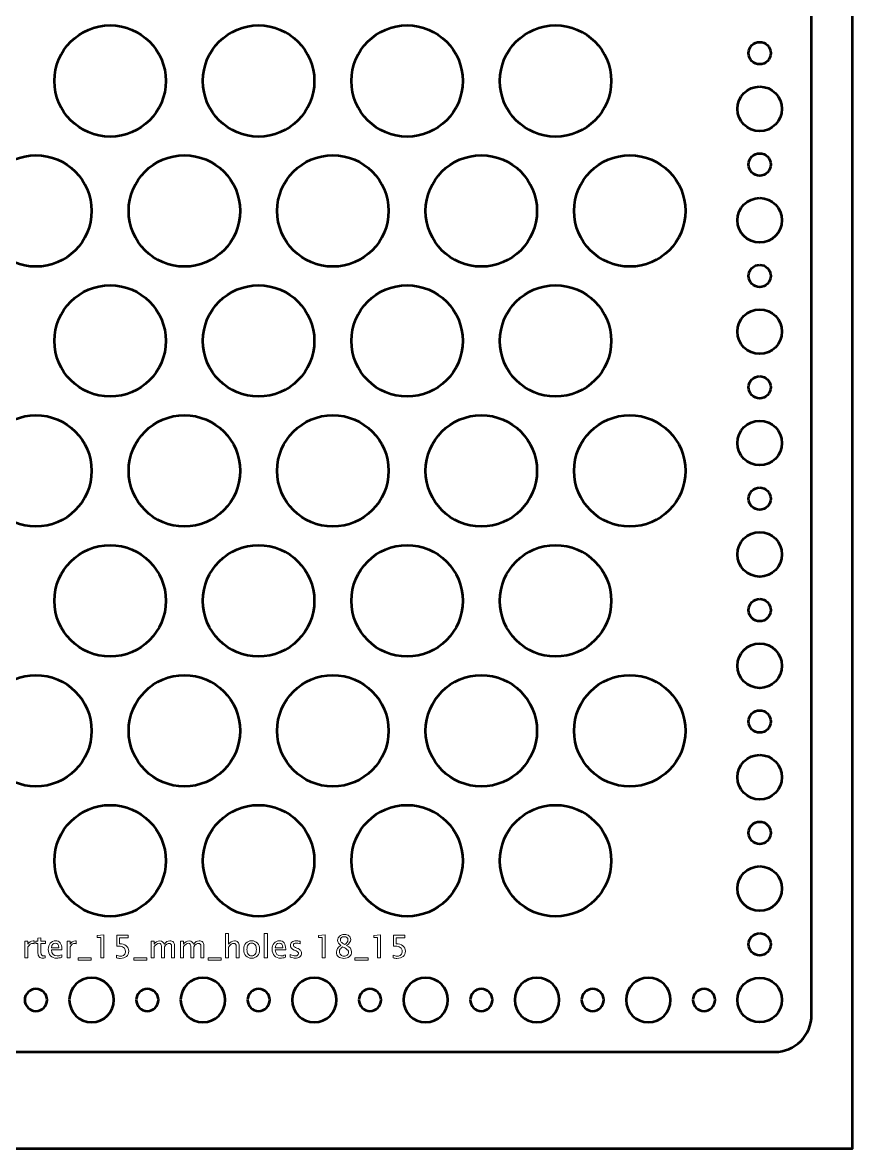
# Model space of a CAD drawing. Header units: centimetres. Extents: x -44 to 44, y -14.8 to 14.1.
# Drawn here: x 2.82 to 14, y -14.75 to 0.41 of the extents above; entities that cross this region are included whole.
import ezdxf

# ---------------------------------------------------------------- set-up
doc = ezdxf.new("R2010")
doc.units = ezdxf.units.CM
doc.header["$MEASUREMENT"] = 0
doc.layers.add('Layer 1', color=7, linetype='Continuous')

msp = doc.modelspace()

# ---------------------------------------------------------------- linework, layer by layer
at = {"layer": 'Layer 1', "color": 4, "lineweight": 53}
msp.add_lwpolyline([(-14, -14.75), (14, -14.75), (14, 8.75), (-14, 8.75), (-14, -14.75)], close=True, dxfattribs=at)
at = {"layer": 'Layer 1', "lineweight": 53}
for centre, major_axis in [((4.00002, -0.37502), (0, 0.75002)), ((6.00002, -0.37502), (0, 0.75002)), ((8.00002, -0.37502), (0, 0.75002)), ((10.00002, -0.37502), (0, 0.75002)), ((12.75, 0), (0, 0.15)), ((12.75001, -0.75001), (0, 0.30001)), ((12.75, -1.5), (0, 0.15)), ((3.00002, -2.12502), (0, 0.75002)), ((5.00002, -2.12502), (0, 0.75002)), ((7.00002, -2.12502), (0, 0.75002)), ((9.00002, -2.12502), (0, 0.75002)), ((11.00002, -2.12502), (0, 0.75002)), ((12.75001, -2.25001), (0, 0.30001)), ((12.75, -3), (0, 0.15)), ((4.00002, -3.87502), (0, 0.75002)), ((6.00002, -3.87502), (0, 0.75002)), ((8.00002, -3.87502), (0, 0.75002)), ((10.00002, -3.87502), (0, 0.75002)), ((12.75001, -3.75001), (0, 0.30001)), ((12.75, -4.5), (0, 0.15)), ((3.00002, -5.62502), (0, 0.75002)), ((5.00002, -5.62502), (0, 0.75002)), ((7.00002, -5.62502), (0, 0.75002)), ((9.00002, -5.62502), (0, 0.75002)), ((11.00002, -5.62502), (0, 0.75002)), ((12.75001, -5.25001), (0, 0.30001)), ((12.75, -6), (0, 0.15)), ((12.75001, -6.75001), (0, 0.30001)), ((4.00002, -7.37502), (0, 0.75002)), ((6.00002, -7.37502), (0, 0.75002)), ((8.00002, -7.37502), (0, 0.75002)), ((10.00002, -7.37502), (0, 0.75002)), ((12.75, -7.5), (0, 0.15)), ((12.75001, -8.25001), (0, 0.30001)), ((3.00002, -9.12502), (0, 0.75002)), ((5.00002, -9.12502), (0, 0.75002)), ((7.00002, -9.12502), (0, 0.75002)), ((9.00002, -9.12502), (0, 0.75002)), ((11.00002, -9.12502), (0, 0.75002)), ((12.75, -9), (0, 0.15)), ((12.75001, -9.75001), (0, 0.30001)), ((4.00002, -10.87502), (0, 0.75002)), ((6.00002, -10.87502), (0, 0.75002)), ((8.00002, -10.87502), (0, 0.75002)), ((10.00002, -10.87502), (0, 0.75002)), ((12.75, -10.5), (0, 0.15)), ((12.75001, -11.25001), (0, 0.30001)), ((12.75, -12), (0, 0.15)), ((12.75001, -12.75001), (0, 0.30001))]:
    msp.add_ellipse(centre, major_axis=major_axis, ratio=1, dxfattribs=at)
for points, knots in [([(-13.45, -12.95), (-13.45, -12.95), (-13.45, 6.95), (-13.45, 6.95), (-13.45, 6.95), (-13.45, 7.22614), (-13.22614, 7.45), (-12.95, 7.45), (-12.95, 7.45), (-12.95, 7.45), (12.95, 7.45), (12.95, 7.45), (12.95, 7.45), (13.22614, 7.45), (13.45, 7.22614), (13.45, 6.95), (13.45, 6.95), (13.45, 6.95), (13.45, -12.95), (13.45, -12.95), (13.45, -12.95), (13.45, -13.22614), (13.22614, -13.45), (12.95, -13.45), (12.95, -13.45), (12.95, -13.45), (-12.95, -13.45), (-12.95, -13.45), (-12.95, -13.45), (-13.22614, -13.45), (-13.45, -13.22614), (-13.45, -12.95)], [0, 0, 0, 0, 0.11111111, 0.11111111, 0.11111111, 0.11111111, 0.22222222, 0.22222222, 0.22222222, 0.22222222, 0.33333333, 0.33333333, 0.33333333, 0.33333333, 0.44444444, 0.44444444, 0.44444444, 0.44444444, 0.55555556, 0.55555556, 0.55555556, 0.55555556, 0.66666667, 0.66666667, 0.66666667, 0.66666667, 0.77777778, 0.77777778, 0.77777778, 0.77777778, 1, 1, 1, 1]), ([(3.45, -12.75), (3.45, -12.58431), (3.58431, -12.45), (3.75, -12.45), (3.75, -12.45), (3.91569, -12.45), (4.05, -12.58431), (4.05, -12.75), (4.05, -12.75), (4.05, -12.91569), (3.91569, -13.05), (3.75, -13.05), (3.75, -13.05), (3.58431, -13.05), (3.45, -12.91569), (3.45, -12.75)], [0, 0, 0, 0, 0.2, 0.2, 0.2, 0.2, 0.4, 0.4, 0.4, 0.4, 0.6, 0.6, 0.6, 0.6, 1, 1, 1, 1]), ([(4.95, -12.75), (4.95, -12.58431), (5.08431, -12.45), (5.25, -12.45), (5.25, -12.45), (5.41569, -12.45), (5.55, -12.58431), (5.55, -12.75), (5.55, -12.75), (5.55, -12.91569), (5.41569, -13.05), (5.25, -13.05), (5.25, -13.05), (5.08431, -13.05), (4.95, -12.91569), (4.95, -12.75)], [0, 0, 0, 0, 0.2, 0.2, 0.2, 0.2, 0.4, 0.4, 0.4, 0.4, 0.6, 0.6, 0.6, 0.6, 1, 1, 1, 1]), ([(6.45, -12.75), (6.45, -12.58431), (6.58431, -12.45), (6.75, -12.45), (6.75, -12.45), (6.91569, -12.45), (7.05, -12.58431), (7.05, -12.75), (7.05, -12.75), (7.05, -12.91569), (6.91569, -13.05), (6.75, -13.05), (6.75, -13.05), (6.58431, -13.05), (6.45, -12.91569), (6.45, -12.75)], [0, 0, 0, 0, 0.2, 0.2, 0.2, 0.2, 0.4, 0.4, 0.4, 0.4, 0.6, 0.6, 0.6, 0.6, 1, 1, 1, 1]), ([(7.95, -12.75), (7.95, -12.58431), (8.08431, -12.45), (8.25, -12.45), (8.25, -12.45), (8.41569, -12.45), (8.55, -12.58431), (8.55, -12.75), (8.55, -12.75), (8.55, -12.91569), (8.41569, -13.05), (8.25, -13.05), (8.25, -13.05), (8.08431, -13.05), (7.95, -12.91569), (7.95, -12.75)], [0, 0, 0, 0, 0.2, 0.2, 0.2, 0.2, 0.4, 0.4, 0.4, 0.4, 0.6, 0.6, 0.6, 0.6, 1, 1, 1, 1]), ([(9.45, -12.75), (9.45, -12.58431), (9.58431, -12.45), (9.75, -12.45), (9.75, -12.45), (9.91569, -12.45), (10.05, -12.58431), (10.05, -12.75), (10.05, -12.75), (10.05, -12.91569), (9.91569, -13.05), (9.75, -13.05), (9.75, -13.05), (9.58431, -13.05), (9.45, -12.91569), (9.45, -12.75)], [0, 0, 0, 0, 0.2, 0.2, 0.2, 0.2, 0.4, 0.4, 0.4, 0.4, 0.6, 0.6, 0.6, 0.6, 1, 1, 1, 1]), ([(10.95, -12.75), (10.95, -12.58431), (11.08431, -12.45), (11.25, -12.45), (11.25, -12.45), (11.41569, -12.45), (11.55, -12.58431), (11.55, -12.75), (11.55, -12.75), (11.55, -12.91569), (11.41569, -13.05), (11.25, -13.05), (11.25, -13.05), (11.08431, -13.05), (10.95, -12.91569), (10.95, -12.75)], [0, 0, 0, 0, 0.2, 0.2, 0.2, 0.2, 0.4, 0.4, 0.4, 0.4, 0.6, 0.6, 0.6, 0.6, 1, 1, 1, 1]), ([(2.85, -12.75), (2.85, -12.66716), (2.91716, -12.6), (3, -12.6), (3, -12.6), (3.08284, -12.6), (3.15, -12.66716), (3.15, -12.75), (3.15, -12.75), (3.15, -12.83284), (3.08284, -12.9), (3, -12.9), (3, -12.9), (2.91716, -12.9), (2.85, -12.83284), (2.85, -12.75)], [0, 0, 0, 0, 0.2, 0.2, 0.2, 0.2, 0.4, 0.4, 0.4, 0.4, 0.6, 0.6, 0.6, 0.6, 1, 1, 1, 1]), ([(4.35, -12.75), (4.35, -12.66716), (4.41716, -12.6), (4.5, -12.6), (4.5, -12.6), (4.58284, -12.6), (4.65, -12.66716), (4.65, -12.75), (4.65, -12.75), (4.65, -12.83284), (4.58284, -12.9), (4.5, -12.9), (4.5, -12.9), (4.41716, -12.9), (4.35, -12.83284), (4.35, -12.75)], [0, 0, 0, 0, 0.2, 0.2, 0.2, 0.2, 0.4, 0.4, 0.4, 0.4, 0.6, 0.6, 0.6, 0.6, 1, 1, 1, 1]), ([(5.85, -12.75), (5.85, -12.66716), (5.91716, -12.6), (6, -12.6), (6, -12.6), (6.08284, -12.6), (6.15, -12.66716), (6.15, -12.75), (6.15, -12.75), (6.15, -12.83284), (6.08284, -12.9), (6, -12.9), (6, -12.9), (5.91716, -12.9), (5.85, -12.83284), (5.85, -12.75)], [0, 0, 0, 0, 0.2, 0.2, 0.2, 0.2, 0.4, 0.4, 0.4, 0.4, 0.6, 0.6, 0.6, 0.6, 1, 1, 1, 1]), ([(7.35, -12.75), (7.35, -12.66716), (7.41716, -12.6), (7.5, -12.6), (7.5, -12.6), (7.58284, -12.6), (7.65, -12.66716), (7.65, -12.75), (7.65, -12.75), (7.65, -12.83284), (7.58284, -12.9), (7.5, -12.9), (7.5, -12.9), (7.41716, -12.9), (7.35, -12.83284), (7.35, -12.75)], [0, 0, 0, 0, 0.2, 0.2, 0.2, 0.2, 0.4, 0.4, 0.4, 0.4, 0.6, 0.6, 0.6, 0.6, 1, 1, 1, 1]), ([(8.85, -12.75), (8.85, -12.66716), (8.91716, -12.6), (9, -12.6), (9, -12.6), (9.08284, -12.6), (9.15, -12.66716), (9.15, -12.75), (9.15, -12.75), (9.15, -12.83284), (9.08284, -12.9), (9, -12.9), (9, -12.9), (8.91716, -12.9), (8.85, -12.83284), (8.85, -12.75)], [0, 0, 0, 0, 0.2, 0.2, 0.2, 0.2, 0.4, 0.4, 0.4, 0.4, 0.6, 0.6, 0.6, 0.6, 1, 1, 1, 1]), ([(10.35, -12.75), (10.35, -12.66716), (10.41716, -12.6), (10.5, -12.6), (10.5, -12.6), (10.58284, -12.6), (10.65, -12.66716), (10.65, -12.75), (10.65, -12.75), (10.65, -12.83284), (10.58284, -12.9), (10.5, -12.9), (10.5, -12.9), (10.41716, -12.9), (10.35, -12.83284), (10.35, -12.75)], [0, 0, 0, 0, 0.2, 0.2, 0.2, 0.2, 0.4, 0.4, 0.4, 0.4, 0.6, 0.6, 0.6, 0.6, 1, 1, 1, 1]), ([(11.85, -12.75), (11.85, -12.66716), (11.91716, -12.6), (12, -12.6), (12, -12.6), (12.08284, -12.6), (12.15, -12.66716), (12.15, -12.75), (12.15, -12.75), (12.15, -12.83284), (12.08284, -12.9), (12, -12.9), (12, -12.9), (11.91716, -12.9), (11.85, -12.83284), (11.85, -12.75)], [0, 0, 0, 0, 0.2, 0.2, 0.2, 0.2, 0.4, 0.4, 0.4, 0.4, 0.6, 0.6, 0.6, 0.6, 1, 1, 1, 1])]:
    msp.add_open_spline(points, degree=3, knots=knots, dxfattribs=at)
at = {"layer": 'Layer 1', "color": 5, "lineweight": 9}
for points, knots in [([(2.85271, -12.18252), (2.85271, -12.18252), (2.85271, -11.95816), (2.85271, -11.95816), (2.85271, -11.95816), (2.85271, -11.95816), (2.89335, -11.95816), (2.89335, -11.95816), (2.89335, -11.95816), (2.89335, -11.95816), (2.89335, -12.00056), (2.89335, -12.00056), (2.89335, -12.00056), (2.90951, -11.96916), (2.93293, -11.9535), (2.96369, -11.9535), (2.96369, -11.9535), (2.96786, -11.9535), (2.97223, -11.95385), (2.97675, -11.95456), (2.97675, -11.95456), (2.97675, -11.95456), (2.97675, -11.99259), (2.97675, -11.99259), (2.97675, -11.99259), (2.96969, -11.99026), (2.96348, -11.98906), (2.95812, -11.98906), (2.95812, -11.98906), (2.9323, -11.98906), (2.91071, -12.0043), (2.89335, -12.03485), (2.89335, -12.03485), (2.89335, -12.03485), (2.89335, -12.18252), (2.89335, -12.18252), (2.89335, -12.18252), (2.89335, -12.18252), (2.85271, -12.18252), (2.85271, -12.18252)], [0, 0, 0, 0, 0.09090909, 0.09090909, 0.09090909, 0.09090909, 0.18181818, 0.18181818, 0.18181818, 0.18181818, 0.27272727, 0.27272727, 0.27272727, 0.27272727, 0.36363636, 0.36363636, 0.36363636, 0.36363636, 0.45454545, 0.45454545, 0.45454545, 0.45454545, 0.54545455, 0.54545455, 0.54545455, 0.54545455, 0.63636364, 0.63636364, 0.63636364, 0.63636364, 0.72727273, 0.72727273, 0.72727273, 0.72727273, 0.81818182, 0.81818182, 0.81818182, 0.81818182, 1, 1, 1, 1]), ([(3.12625, -12.18245), (3.11369, -12.18591), (3.10275, -12.1876), (3.09351, -12.1876), (3.09351, -12.1876), (3.07277, -12.1876), (3.05661, -12.18167), (3.04504, -12.16982), (3.04504, -12.16982), (3.0334, -12.15797), (3.02761, -12.14153), (3.02761, -12.12043), (3.02761, -12.12043), (3.02761, -12.12043), (3.02761, -11.98863), (3.02761, -11.98863), (3.02761, -11.98863), (3.02761, -11.98863), (2.99953, -11.98863), (2.99953, -11.98863), (2.99953, -11.98863), (2.99953, -11.98863), (2.99953, -11.95816), (2.99953, -11.95816), (2.99953, -11.95816), (2.99953, -11.95816), (3.02761, -11.95816), (3.02761, -11.95816), (3.02761, -11.95816), (3.02761, -11.95816), (3.02761, -11.91759), (3.02761, -11.91759), (3.02761, -11.91759), (3.02761, -11.91759), (3.06825, -11.91371), (3.06825, -11.91371), (3.06825, -11.91371), (3.06825, -11.91371), (3.06825, -11.95816), (3.06825, -11.95816), (3.06825, -11.95816), (3.06825, -11.95816), (3.1271, -11.95816), (3.1271, -11.95816), (3.1271, -11.95816), (3.1271, -11.95816), (3.1271, -11.98863), (3.1271, -11.98863), (3.1271, -11.98863), (3.1271, -11.98863), (3.06825, -11.98863), (3.06825, -11.98863), (3.06825, -11.98863), (3.06825, -11.98863), (3.06825, -12.11309), (3.06825, -12.11309), (3.06825, -12.11309), (3.06825, -12.14244), (3.08102, -12.15712), (3.10649, -12.15712), (3.10649, -12.15712), (3.11193, -12.15712), (3.11849, -12.1562), (3.12625, -12.15444), (3.12625, -12.15444), (3.12625, -12.15444), (3.12625, -12.18245), (3.12625, -12.18245)], [0, 0, 0, 0, 0.05555556, 0.05555556, 0.05555556, 0.05555556, 0.11111111, 0.11111111, 0.11111111, 0.11111111, 0.16666667, 0.16666667, 0.16666667, 0.16666667, 0.22222222, 0.22222222, 0.22222222, 0.22222222, 0.27777778, 0.27777778, 0.27777778, 0.27777778, 0.33333333, 0.33333333, 0.33333333, 0.33333333, 0.38888889, 0.38888889, 0.38888889, 0.38888889, 0.44444444, 0.44444444, 0.44444444, 0.44444444, 0.5, 0.5, 0.5, 0.5, 0.55555556, 0.55555556, 0.55555556, 0.55555556, 0.61111111, 0.61111111, 0.61111111, 0.61111111, 0.66666667, 0.66666667, 0.66666667, 0.66666667, 0.72222222, 0.72222222, 0.72222222, 0.72222222, 0.77777778, 0.77777778, 0.77777778, 0.77777778, 0.83333333, 0.83333333, 0.83333333, 0.83333333, 0.88888889, 0.88888889, 0.88888889, 0.88888889, 1, 1, 1, 1]), ([(3.34893, -12.17532), (3.32162, -12.18351), (3.29827, -12.1876), (3.27879, -12.1876), (3.27879, -12.1876), (3.24556, -12.1876), (3.21854, -12.17659), (3.19773, -12.15465), (3.19773, -12.15465), (3.17691, -12.13271), (3.16647, -12.10427), (3.16647, -12.06928), (3.16647, -12.06928), (3.16647, -12.03534), (3.17564, -12.00747), (3.19406, -11.98567), (3.19406, -11.98567), (3.21247, -11.96394), (3.23604, -11.95308), (3.26475, -11.95308), (3.26475, -11.95308), (3.29192, -11.95308), (3.31294, -11.96274), (3.32776, -11.98207), (3.32776, -11.98207), (3.34258, -12.00141), (3.34998, -12.02878), (3.34998, -12.06427), (3.34998, -12.06427), (3.34998, -12.06427), (3.34977, -12.07669), (3.34977, -12.07669), (3.34977, -12.07669), (3.34977, -12.07669), (3.20796, -12.07669), (3.20796, -12.07669), (3.20796, -12.07669), (3.21388, -12.13031), (3.24006, -12.15712), (3.28641, -12.15712), (3.28641, -12.15712), (3.30342, -12.15712), (3.32423, -12.15232), (3.34893, -12.14273), (3.34893, -12.14273), (3.34893, -12.14273), (3.34893, -12.17532), (3.34893, -12.17532)], [0, 0, 0, 0, 0.07692308, 0.07692308, 0.07692308, 0.07692308, 0.15384615, 0.15384615, 0.15384615, 0.15384615, 0.23076923, 0.23076923, 0.23076923, 0.23076923, 0.30769231, 0.30769231, 0.30769231, 0.30769231, 0.38461538, 0.38461538, 0.38461538, 0.38461538, 0.46153846, 0.46153846, 0.46153846, 0.46153846, 0.53846154, 0.53846154, 0.53846154, 0.53846154, 0.61538462, 0.61538462, 0.61538462, 0.61538462, 0.69230769, 0.69230769, 0.69230769, 0.69230769, 0.76923077, 0.76923077, 0.76923077, 0.76923077, 0.84615385, 0.84615385, 0.84615385, 0.84615385, 1, 1, 1, 1]), ([(3.42012, -12.18252), (3.42012, -12.18252), (3.42012, -11.95816), (3.42012, -11.95816), (3.42012, -11.95816), (3.42012, -11.95816), (3.46076, -11.95816), (3.46076, -11.95816), (3.46076, -11.95816), (3.46076, -11.95816), (3.46076, -12.00056), (3.46076, -12.00056), (3.46076, -12.00056), (3.47692, -11.96916), (3.50034, -11.9535), (3.5311, -11.9535), (3.5311, -11.9535), (3.53527, -11.9535), (3.53964, -11.95385), (3.54416, -11.95456), (3.54416, -11.95456), (3.54416, -11.95456), (3.54416, -11.99259), (3.54416, -11.99259), (3.54416, -11.99259), (3.5371, -11.99026), (3.53089, -11.98906), (3.52553, -11.98906), (3.52553, -11.98906), (3.49971, -11.98906), (3.47812, -12.0043), (3.46076, -12.03485), (3.46076, -12.03485), (3.46076, -12.03485), (3.46076, -12.18252), (3.46076, -12.18252), (3.46076, -12.18252), (3.46076, -12.18252), (3.42012, -12.18252), (3.42012, -12.18252)], [0, 0, 0, 0, 0.09090909, 0.09090909, 0.09090909, 0.09090909, 0.18181818, 0.18181818, 0.18181818, 0.18181818, 0.27272727, 0.27272727, 0.27272727, 0.27272727, 0.36363636, 0.36363636, 0.36363636, 0.36363636, 0.45454545, 0.45454545, 0.45454545, 0.45454545, 0.54545455, 0.54545455, 0.54545455, 0.54545455, 0.63636364, 0.63636364, 0.63636364, 0.63636364, 0.72727273, 0.72727273, 0.72727273, 0.72727273, 0.81818182, 0.81818182, 0.81818182, 0.81818182, 1, 1, 1, 1]), ([(3.87527, -12.18252), (3.87527, -12.18252), (3.87527, -11.90693), (3.87527, -11.90693), (3.87527, -11.90693), (3.87527, -11.90693), (3.82659, -11.90693), (3.82659, -11.90693), (3.82659, -11.90693), (3.82659, -11.90693), (3.82659, -11.88153), (3.82659, -11.88153), (3.82659, -11.88153), (3.82659, -11.88153), (3.91591, -11.87391), (3.91591, -11.87391), (3.91591, -11.87391), (3.91591, -11.87391), (3.91591, -12.18252), (3.91591, -12.18252), (3.91591, -12.18252), (3.91591, -12.18252), (3.87527, -12.18252), (3.87527, -12.18252)], [0, 0, 0, 0, 0.14285714, 0.14285714, 0.14285714, 0.14285714, 0.28571429, 0.28571429, 0.28571429, 0.28571429, 0.42857143, 0.42857143, 0.42857143, 0.42857143, 0.57142857, 0.57142857, 0.57142857, 0.57142857, 0.71428571, 0.71428571, 0.71428571, 0.71428571, 1, 1, 1, 1]), ([(4.0837, -12.18379), (4.0837, -12.18379), (4.0837, -12.14738), (4.0837, -12.14738), (4.0837, -12.14738), (4.10395, -12.15557), (4.12314, -12.15966), (4.14148, -12.15966), (4.14148, -12.15966), (4.16152, -12.15966), (4.17732, -12.15373), (4.18882, -12.14188), (4.18882, -12.14188), (4.20032, -12.13003), (4.20604, -12.11373), (4.20604, -12.09299), (4.20604, -12.09299), (4.20604, -12.07069), (4.19792, -12.05362), (4.1817, -12.04183), (4.1817, -12.04183), (4.16547, -12.03005), (4.14197, -12.02419), (4.11128, -12.02419), (4.11128, -12.02419), (4.10416, -12.02419), (4.09661, -12.02469), (4.08878, -12.02568), (4.08878, -12.02568), (4.08878, -12.02568), (4.08878, -11.87645), (4.08878, -11.87645), (4.08878, -11.87645), (4.08878, -11.87645), (4.24372, -11.87645), (4.24372, -11.87645), (4.24372, -11.87645), (4.24372, -11.87645), (4.24372, -11.91201), (4.24372, -11.91201), (4.24372, -11.91201), (4.24372, -11.91201), (4.12434, -11.91201), (4.12434, -11.91201), (4.12434, -11.91201), (4.12434, -11.91201), (4.12434, -11.99287), (4.12434, -11.99287), (4.12434, -11.99287), (4.16371, -11.99287), (4.1944, -12.0019), (4.21648, -12.01996), (4.21648, -12.01996), (4.23856, -12.03795), (4.24964, -12.06293), (4.24964, -12.09489), (4.24964, -12.09489), (4.24964, -12.12466), (4.23962, -12.14795), (4.21959, -12.16481), (4.21959, -12.16481), (4.19955, -12.18167), (4.17189, -12.19014), (4.13661, -12.19014), (4.13661, -12.19014), (4.12088, -12.19014), (4.10324, -12.18802), (4.0837, -12.18379)], [0, 0, 0, 0, 0.05555556, 0.05555556, 0.05555556, 0.05555556, 0.11111111, 0.11111111, 0.11111111, 0.11111111, 0.16666667, 0.16666667, 0.16666667, 0.16666667, 0.22222222, 0.22222222, 0.22222222, 0.22222222, 0.27777778, 0.27777778, 0.27777778, 0.27777778, 0.33333333, 0.33333333, 0.33333333, 0.33333333, 0.38888889, 0.38888889, 0.38888889, 0.38888889, 0.44444444, 0.44444444, 0.44444444, 0.44444444, 0.5, 0.5, 0.5, 0.5, 0.55555556, 0.55555556, 0.55555556, 0.55555556, 0.61111111, 0.61111111, 0.61111111, 0.61111111, 0.66666667, 0.66666667, 0.66666667, 0.66666667, 0.72222222, 0.72222222, 0.72222222, 0.72222222, 0.77777778, 0.77777778, 0.77777778, 0.77777778, 0.83333333, 0.83333333, 0.83333333, 0.83333333, 0.88888889, 0.88888889, 0.88888889, 0.88888889, 1, 1, 1, 1]), ([(4.55205, -12.18252), (4.55205, -12.18252), (4.55205, -11.95816), (4.55205, -11.95816), (4.55205, -11.95816), (4.55205, -11.95816), (4.59269, -11.95816), (4.59269, -11.95816), (4.59269, -11.95816), (4.59269, -11.95816), (4.59269, -12.00056), (4.59269, -12.00056), (4.59269, -12.00056), (4.61252, -11.96916), (4.63792, -11.9535), (4.66903, -11.9535), (4.66903, -11.9535), (4.69902, -11.9535), (4.71941, -11.96916), (4.73027, -12.00056), (4.73027, -12.00056), (4.74953, -11.96888), (4.77465, -11.95308), (4.80548, -11.95308), (4.80548, -11.95308), (4.82517, -11.95308), (4.84048, -11.95886), (4.85141, -11.9705), (4.85141, -11.9705), (4.86235, -11.98214), (4.86785, -11.99844), (4.86785, -12.0194), (4.86785, -12.0194), (4.86785, -12.0194), (4.86785, -12.18252), (4.86785, -12.18252), (4.86785, -12.18252), (4.86785, -12.18252), (4.82721, -12.18252), (4.82721, -12.18252), (4.82721, -12.18252), (4.82721, -12.18252), (4.82721, -12.0261), (4.82721, -12.0261), (4.82721, -12.0261), (4.82721, -12.00056), (4.81705, -11.98779), (4.79673, -11.98779), (4.79673, -11.98779), (4.77564, -11.98779), (4.75348, -12.00268), (4.73027, -12.03252), (4.73027, -12.03252), (4.73027, -12.03252), (4.73027, -12.18252), (4.73027, -12.18252), (4.73027, -12.18252), (4.73027, -12.18252), (4.68963, -12.18252), (4.68963, -12.18252), (4.68963, -12.18252), (4.68963, -12.18252), (4.68963, -12.02596), (4.68963, -12.02596), (4.68963, -12.02596), (4.68963, -12.00021), (4.67933, -11.98736), (4.65866, -11.98736), (4.65866, -11.98736), (4.63813, -11.98736), (4.61611, -12.00232), (4.59269, -12.03231), (4.59269, -12.03231), (4.59269, -12.03231), (4.59269, -12.18252), (4.59269, -12.18252), (4.59269, -12.18252), (4.59269, -12.18252), (4.55205, -12.18252), (4.55205, -12.18252)], [0, 0, 0, 0, 0.04761905, 0.04761905, 0.04761905, 0.04761905, 0.0952381, 0.0952381, 0.0952381, 0.0952381, 0.14285714, 0.14285714, 0.14285714, 0.14285714, 0.19047619, 0.19047619, 0.19047619, 0.19047619, 0.23809524, 0.23809524, 0.23809524, 0.23809524, 0.28571429, 0.28571429, 0.28571429, 0.28571429, 0.33333333, 0.33333333, 0.33333333, 0.33333333, 0.38095238, 0.38095238, 0.38095238, 0.38095238, 0.42857143, 0.42857143, 0.42857143, 0.42857143, 0.47619048, 0.47619048, 0.47619048, 0.47619048, 0.52380952, 0.52380952, 0.52380952, 0.52380952, 0.57142857, 0.57142857, 0.57142857, 0.57142857, 0.61904762, 0.61904762, 0.61904762, 0.61904762, 0.66666667, 0.66666667, 0.66666667, 0.66666667, 0.71428571, 0.71428571, 0.71428571, 0.71428571, 0.76190476, 0.76190476, 0.76190476, 0.76190476, 0.80952381, 0.80952381, 0.80952381, 0.80952381, 0.85714286, 0.85714286, 0.85714286, 0.85714286, 0.9047619, 0.9047619, 0.9047619, 0.9047619, 1, 1, 1, 1]), ([(4.9473, -12.18252), (4.9473, -12.18252), (4.9473, -11.95816), (4.9473, -11.95816), (4.9473, -11.95816), (4.9473, -11.95816), (4.98794, -11.95816), (4.98794, -11.95816), (4.98794, -11.95816), (4.98794, -11.95816), (4.98794, -12.00056), (4.98794, -12.00056), (4.98794, -12.00056), (5.00777, -11.96916), (5.03317, -11.9535), (5.06428, -11.9535), (5.06428, -11.9535), (5.09427, -11.9535), (5.11466, -11.96916), (5.12552, -12.00056), (5.12552, -12.00056), (5.14478, -11.96888), (5.1699, -11.95308), (5.20073, -11.95308), (5.20073, -11.95308), (5.22042, -11.95308), (5.23573, -11.95886), (5.24666, -11.9705), (5.24666, -11.9705), (5.2576, -11.98214), (5.2631, -11.99844), (5.2631, -12.0194), (5.2631, -12.0194), (5.2631, -12.0194), (5.2631, -12.18252), (5.2631, -12.18252), (5.2631, -12.18252), (5.2631, -12.18252), (5.22246, -12.18252), (5.22246, -12.18252), (5.22246, -12.18252), (5.22246, -12.18252), (5.22246, -12.0261), (5.22246, -12.0261), (5.22246, -12.0261), (5.22246, -12.00056), (5.2123, -11.98779), (5.19198, -11.98779), (5.19198, -11.98779), (5.17089, -11.98779), (5.14873, -12.00268), (5.12552, -12.03252), (5.12552, -12.03252), (5.12552, -12.03252), (5.12552, -12.18252), (5.12552, -12.18252), (5.12552, -12.18252), (5.12552, -12.18252), (5.08488, -12.18252), (5.08488, -12.18252), (5.08488, -12.18252), (5.08488, -12.18252), (5.08488, -12.02596), (5.08488, -12.02596), (5.08488, -12.02596), (5.08488, -12.00021), (5.07458, -11.98736), (5.05391, -11.98736), (5.05391, -11.98736), (5.03338, -11.98736), (5.01136, -12.00232), (4.98794, -12.03231), (4.98794, -12.03231), (4.98794, -12.03231), (4.98794, -12.18252), (4.98794, -12.18252), (4.98794, -12.18252), (4.98794, -12.18252), (4.9473, -12.18252), (4.9473, -12.18252)], [0, 0, 0, 0, 0.04761905, 0.04761905, 0.04761905, 0.04761905, 0.0952381, 0.0952381, 0.0952381, 0.0952381, 0.14285714, 0.14285714, 0.14285714, 0.14285714, 0.19047619, 0.19047619, 0.19047619, 0.19047619, 0.23809524, 0.23809524, 0.23809524, 0.23809524, 0.28571429, 0.28571429, 0.28571429, 0.28571429, 0.33333333, 0.33333333, 0.33333333, 0.33333333, 0.38095238, 0.38095238, 0.38095238, 0.38095238, 0.42857143, 0.42857143, 0.42857143, 0.42857143, 0.47619048, 0.47619048, 0.47619048, 0.47619048, 0.52380952, 0.52380952, 0.52380952, 0.52380952, 0.57142857, 0.57142857, 0.57142857, 0.57142857, 0.61904762, 0.61904762, 0.61904762, 0.61904762, 0.66666667, 0.66666667, 0.66666667, 0.66666667, 0.71428571, 0.71428571, 0.71428571, 0.71428571, 0.76190476, 0.76190476, 0.76190476, 0.76190476, 0.80952381, 0.80952381, 0.80952381, 0.80952381, 0.85714286, 0.85714286, 0.85714286, 0.85714286, 0.9047619, 0.9047619, 0.9047619, 0.9047619, 1, 1, 1, 1]), ([(5.55422, -12.18252), (5.55422, -12.18252), (5.55422, -11.85613), (5.55422, -11.85613), (5.55422, -11.85613), (5.55422, -11.85613), (5.59486, -11.85613), (5.59486, -11.85613), (5.59486, -11.85613), (5.59486, -11.85613), (5.59486, -12.00056), (5.59486, -12.00056), (5.59486, -12.00056), (5.61638, -11.96916), (5.64277, -11.9535), (5.67395, -11.9535), (5.67395, -11.9535), (5.69357, -11.9535), (5.70916, -11.95964), (5.72066, -11.97198), (5.72066, -11.97198), (5.73216, -11.98426), (5.73794, -12.00084), (5.73794, -12.02158), (5.73794, -12.02158), (5.73794, -12.02158), (5.73794, -12.18252), (5.73794, -12.18252), (5.73794, -12.18252), (5.73794, -12.18252), (5.69731, -12.18252), (5.69731, -12.18252), (5.69731, -12.18252), (5.69731, -12.18252), (5.69731, -12.03485), (5.69731, -12.03485), (5.69731, -12.03485), (5.69731, -12.0182), (5.69484, -12.00634), (5.68997, -11.99929), (5.68997, -11.99929), (5.68503, -11.99216), (5.67691, -11.98863), (5.66556, -11.98863), (5.66556, -11.98863), (5.64058, -11.98863), (5.61701, -12.00493), (5.59486, -12.03753), (5.59486, -12.03753), (5.59486, -12.03753), (5.59486, -12.18252), (5.59486, -12.18252), (5.59486, -12.18252), (5.59486, -12.18252), (5.55422, -12.18252), (5.55422, -12.18252)], [0, 0, 0, 0, 0.06666667, 0.06666667, 0.06666667, 0.06666667, 0.13333333, 0.13333333, 0.13333333, 0.13333333, 0.2, 0.2, 0.2, 0.2, 0.26666667, 0.26666667, 0.26666667, 0.26666667, 0.33333333, 0.33333333, 0.33333333, 0.33333333, 0.4, 0.4, 0.4, 0.4, 0.46666667, 0.46666667, 0.46666667, 0.46666667, 0.53333333, 0.53333333, 0.53333333, 0.53333333, 0.6, 0.6, 0.6, 0.6, 0.66666667, 0.66666667, 0.66666667, 0.66666667, 0.73333333, 0.73333333, 0.73333333, 0.73333333, 0.8, 0.8, 0.8, 0.8, 0.86666667, 0.86666667, 0.86666667, 0.86666667, 1, 1, 1, 1]), ([(5.90629, -12.1876), (5.87334, -12.1876), (5.84724, -12.17709), (5.82805, -12.15606), (5.82805, -12.15606), (5.80879, -12.13504), (5.79919, -12.10646), (5.79919, -12.07041), (5.79919, -12.07041), (5.79919, -12.03443), (5.80879, -12.00592), (5.82805, -11.98497), (5.82805, -11.98497), (5.84724, -11.96401), (5.87334, -11.9535), (5.90629, -11.9535), (5.90629, -11.9535), (5.93924, -11.9535), (5.96535, -11.96401), (5.98454, -11.98497), (5.98454, -11.98497), (6.0038, -12.00592), (6.01339, -12.03443), (6.01339, -12.07041), (6.01339, -12.07041), (6.01339, -12.10646), (6.0038, -12.13504), (5.98454, -12.15606), (5.98454, -12.15606), (5.96535, -12.17709), (5.93924, -12.1876), (5.90629, -12.1876)], [0, 0, 0, 0, 0.11111111, 0.11111111, 0.11111111, 0.11111111, 0.22222222, 0.22222222, 0.22222222, 0.22222222, 0.33333333, 0.33333333, 0.33333333, 0.33333333, 0.44444444, 0.44444444, 0.44444444, 0.44444444, 0.55555556, 0.55555556, 0.55555556, 0.55555556, 0.66666667, 0.66666667, 0.66666667, 0.66666667, 0.77777778, 0.77777778, 0.77777778, 0.77777778, 1, 1, 1, 1]), ([(6.07704, -12.18252), (6.07704, -12.18252), (6.07704, -11.85613), (6.07704, -11.85613), (6.07704, -11.85613), (6.07704, -11.85613), (6.11768, -11.85613), (6.11768, -11.85613), (6.11768, -11.85613), (6.11768, -11.85613), (6.11768, -12.18252), (6.11768, -12.18252), (6.11768, -12.18252), (6.11768, -12.18252), (6.07704, -12.18252), (6.07704, -12.18252)], [0, 0, 0, 0, 0.2, 0.2, 0.2, 0.2, 0.4, 0.4, 0.4, 0.4, 0.6, 0.6, 0.6, 0.6, 1, 1, 1, 1]), ([(6.36406, -12.17532), (6.33675, -12.18351), (6.3134, -12.1876), (6.29392, -12.1876), (6.29392, -12.1876), (6.26069, -12.1876), (6.23367, -12.17659), (6.21286, -12.15465), (6.21286, -12.15465), (6.19204, -12.13271), (6.1816, -12.10427), (6.1816, -12.06928), (6.1816, -12.06928), (6.1816, -12.03534), (6.19077, -12.00747), (6.20919, -11.98567), (6.20919, -11.98567), (6.2276, -11.96394), (6.25117, -11.95308), (6.27988, -11.95308), (6.27988, -11.95308), (6.30705, -11.95308), (6.32807, -11.96274), (6.34289, -11.98207), (6.34289, -11.98207), (6.35771, -12.00141), (6.36511, -12.02878), (6.36511, -12.06427), (6.36511, -12.06427), (6.36511, -12.06427), (6.3649, -12.07669), (6.3649, -12.07669), (6.3649, -12.07669), (6.3649, -12.07669), (6.22309, -12.07669), (6.22309, -12.07669), (6.22309, -12.07669), (6.22901, -12.13031), (6.25519, -12.15712), (6.30154, -12.15712), (6.30154, -12.15712), (6.31855, -12.15712), (6.33936, -12.15232), (6.36406, -12.14273), (6.36406, -12.14273), (6.36406, -12.14273), (6.36406, -12.17532), (6.36406, -12.17532)], [0, 0, 0, 0, 0.07692308, 0.07692308, 0.07692308, 0.07692308, 0.15384615, 0.15384615, 0.15384615, 0.15384615, 0.23076923, 0.23076923, 0.23076923, 0.23076923, 0.30769231, 0.30769231, 0.30769231, 0.30769231, 0.38461538, 0.38461538, 0.38461538, 0.38461538, 0.46153846, 0.46153846, 0.46153846, 0.46153846, 0.53846154, 0.53846154, 0.53846154, 0.53846154, 0.61538462, 0.61538462, 0.61538462, 0.61538462, 0.69230769, 0.69230769, 0.69230769, 0.69230769, 0.76923077, 0.76923077, 0.76923077, 0.76923077, 0.84615385, 0.84615385, 0.84615385, 0.84615385, 1, 1, 1, 1]), ([(6.42721, -12.17448), (6.42721, -12.17448), (6.42721, -12.13722), (6.42721, -12.13722), (6.42721, -12.13722), (6.45381, -12.15049), (6.47688, -12.15712), (6.49656, -12.15712), (6.49656, -12.15712), (6.50827, -12.15712), (6.51801, -12.15395), (6.5257, -12.1476), (6.5257, -12.1476), (6.53339, -12.14132), (6.53727, -12.13341), (6.53727, -12.12389), (6.53727, -12.12389), (6.53727, -12.10999), (6.52648, -12.09849), (6.50489, -12.08939), (6.50489, -12.08939), (6.50489, -12.08939), (6.48111, -12.0793), (6.48111, -12.0793), (6.48111, -12.0793), (6.44604, -12.06476), (6.42848, -12.04374), (6.42848, -12.01643), (6.42848, -12.01643), (6.42848, -11.99689), (6.43539, -11.98151), (6.44922, -11.97029), (6.44922, -11.97029), (6.46305, -11.95907), (6.48203, -11.9535), (6.50609, -11.9535), (6.50609, -11.9535), (6.51858, -11.9535), (6.5341, -11.95519), (6.55251, -11.95865), (6.55251, -11.95865), (6.55251, -11.95865), (6.56098, -11.96027), (6.56098, -11.96027), (6.56098, -11.96027), (6.56098, -11.96027), (6.56098, -11.99414), (6.56098, -11.99414), (6.56098, -11.99414), (6.53833, -11.98736), (6.52027, -11.98398), (6.50679, -11.98398), (6.50679, -11.98398), (6.49494, -11.98398), (6.48556, -11.98659), (6.47843, -11.99174), (6.47843, -11.99174), (6.47137, -11.99689), (6.46785, -12.0038), (6.46785, -12.01248), (6.46785, -12.01248), (6.46785, -12.02469), (6.47772, -12.03506), (6.49755, -12.04346), (6.49755, -12.04346), (6.49755, -12.04346), (6.51709, -12.05171), (6.51709, -12.05171), (6.51709, -12.05171), (6.53925, -12.06102), (6.55491, -12.0709), (6.56408, -12.08127), (6.56408, -12.08127), (6.57333, -12.09165), (6.57791, -12.10463), (6.57791, -12.12015), (6.57791, -12.12015), (6.57791, -12.13983), (6.57015, -12.15599), (6.55456, -12.16862), (6.55456, -12.16862), (6.53904, -12.18125), (6.51914, -12.1876), (6.49494, -12.1876), (6.49494, -12.1876), (6.47631, -12.1876), (6.45381, -12.18323), (6.42721, -12.17448)], [0, 0, 0, 0, 0.04347826, 0.04347826, 0.04347826, 0.04347826, 0.08695652, 0.08695652, 0.08695652, 0.08695652, 0.13043478, 0.13043478, 0.13043478, 0.13043478, 0.17391304, 0.17391304, 0.17391304, 0.17391304, 0.2173913, 0.2173913, 0.2173913, 0.2173913, 0.26086957, 0.26086957, 0.26086957, 0.26086957, 0.30434783, 0.30434783, 0.30434783, 0.30434783, 0.34782609, 0.34782609, 0.34782609, 0.34782609, 0.39130435, 0.39130435, 0.39130435, 0.39130435, 0.43478261, 0.43478261, 0.43478261, 0.43478261, 0.47826087, 0.47826087, 0.47826087, 0.47826087, 0.52173913, 0.52173913, 0.52173913, 0.52173913, 0.56521739, 0.56521739, 0.56521739, 0.56521739, 0.60869565, 0.60869565, 0.60869565, 0.60869565, 0.65217391, 0.65217391, 0.65217391, 0.65217391, 0.69565217, 0.69565217, 0.69565217, 0.69565217, 0.73913043, 0.73913043, 0.73913043, 0.73913043, 0.7826087, 0.7826087, 0.7826087, 0.7826087, 0.82608696, 0.82608696, 0.82608696, 0.82608696, 0.86956522, 0.86956522, 0.86956522, 0.86956522, 0.91304348, 0.91304348, 0.91304348, 0.91304348, 1, 1, 1, 1]), ([(6.85526, -12.18252), (6.85526, -12.18252), (6.85526, -11.90693), (6.85526, -11.90693), (6.85526, -11.90693), (6.85526, -11.90693), (6.80658, -11.90693), (6.80658, -11.90693), (6.80658, -11.90693), (6.80658, -11.90693), (6.80658, -11.88153), (6.80658, -11.88153), (6.80658, -11.88153), (6.80658, -11.88153), (6.8959, -11.87391), (6.8959, -11.87391), (6.8959, -11.87391), (6.8959, -11.87391), (6.8959, -12.18252), (6.8959, -12.18252), (6.8959, -12.18252), (6.8959, -12.18252), (6.85526, -12.18252), (6.85526, -12.18252)], [0, 0, 0, 0, 0.14285714, 0.14285714, 0.14285714, 0.14285714, 0.28571429, 0.28571429, 0.28571429, 0.28571429, 0.42857143, 0.42857143, 0.42857143, 0.42857143, 0.57142857, 0.57142857, 0.57142857, 0.57142857, 0.71428571, 0.71428571, 0.71428571, 0.71428571, 1, 1, 1, 1]), ([(7.10941, -12.01594), (7.09261, -12.00423), (7.0809, -11.99336), (7.07434, -11.98327), (7.07434, -11.98327), (7.06778, -11.97325), (7.06453, -11.96112), (7.06453, -11.94694), (7.06453, -11.94694), (7.06453, -11.92379), (7.073, -11.90496), (7.08986, -11.89049), (7.08986, -11.89049), (7.1068, -11.87603), (7.12888, -11.86883), (7.15611, -11.86883), (7.15611, -11.86883), (7.18123, -11.86883), (7.20162, -11.87497), (7.21721, -11.88725), (7.21721, -11.88725), (7.23281, -11.89945), (7.24064, -11.9154), (7.24064, -11.93494), (7.24064, -11.93494), (7.24064, -11.96458), (7.22166, -11.9916), (7.18377, -12.01594), (7.18377, -12.01594), (7.22984, -12.03852), (7.25291, -12.06766), (7.25291, -12.10336), (7.25291, -12.10336), (7.25291, -12.12883), (7.24325, -12.14964), (7.22399, -12.16587), (7.22399, -12.16587), (7.20473, -12.18203), (7.17996, -12.19014), (7.14962, -12.19014), (7.14962, -12.19014), (7.11935, -12.19014), (7.09494, -12.18252), (7.07632, -12.16728), (7.07632, -12.16728), (7.05776, -12.15211), (7.04845, -12.13207), (7.04845, -12.10731), (7.04845, -12.10731), (7.04845, -12.07062), (7.06877, -12.04021), (7.10941, -12.01594)], [0, 0, 0, 0, 0.07142857, 0.07142857, 0.07142857, 0.07142857, 0.14285714, 0.14285714, 0.14285714, 0.14285714, 0.21428571, 0.21428571, 0.21428571, 0.21428571, 0.28571429, 0.28571429, 0.28571429, 0.28571429, 0.35714286, 0.35714286, 0.35714286, 0.35714286, 0.42857143, 0.42857143, 0.42857143, 0.42857143, 0.5, 0.5, 0.5, 0.5, 0.57142857, 0.57142857, 0.57142857, 0.57142857, 0.64285714, 0.64285714, 0.64285714, 0.64285714, 0.71428571, 0.71428571, 0.71428571, 0.71428571, 0.78571429, 0.78571429, 0.78571429, 0.78571429, 0.85714286, 0.85714286, 0.85714286, 0.85714286, 1, 1, 1, 1]), ([(7.16105, -12.00317), (7.18956, -11.98433), (7.20381, -11.96345), (7.20381, -11.94038), (7.20381, -11.94038), (7.20381, -11.92803), (7.19901, -11.91815), (7.18949, -11.9106), (7.18949, -11.9106), (7.17989, -11.90305), (7.1674, -11.89931), (7.15195, -11.89931), (7.15195, -11.89931), (7.13699, -11.89931), (7.12479, -11.90298), (7.1154, -11.91039), (7.1154, -11.91039), (7.10602, -11.9178), (7.10136, -11.92732), (7.10136, -11.93911), (7.10136, -11.93911), (7.10136, -11.95054), (7.1056, -11.96084), (7.11406, -11.97001), (7.11406, -11.97001), (7.12253, -11.97911), (7.13819, -11.99019), (7.16105, -12.00317)], [0, 0, 0, 0, 0.125, 0.125, 0.125, 0.125, 0.25, 0.25, 0.25, 0.25, 0.375, 0.375, 0.375, 0.375, 0.5, 0.5, 0.5, 0.5, 0.625, 0.625, 0.625, 0.625, 0.75, 0.75, 0.75, 0.75, 1, 1, 1, 1]), ([(7.60231, -12.18252), (7.60231, -12.18252), (7.60231, -11.90693), (7.60231, -11.90693), (7.60231, -11.90693), (7.60231, -11.90693), (7.55363, -11.90693), (7.55363, -11.90693), (7.55363, -11.90693), (7.55363, -11.90693), (7.55363, -11.88153), (7.55363, -11.88153), (7.55363, -11.88153), (7.55363, -11.88153), (7.64295, -11.87391), (7.64295, -11.87391), (7.64295, -11.87391), (7.64295, -11.87391), (7.64295, -12.18252), (7.64295, -12.18252), (7.64295, -12.18252), (7.64295, -12.18252), (7.60231, -12.18252), (7.60231, -12.18252)], [0, 0, 0, 0, 0.14285714, 0.14285714, 0.14285714, 0.14285714, 0.28571429, 0.28571429, 0.28571429, 0.28571429, 0.42857143, 0.42857143, 0.42857143, 0.42857143, 0.57142857, 0.57142857, 0.57142857, 0.57142857, 0.71428571, 0.71428571, 0.71428571, 0.71428571, 1, 1, 1, 1]), ([(7.81074, -12.18379), (7.81074, -12.18379), (7.81074, -12.14738), (7.81074, -12.14738), (7.81074, -12.14738), (7.83099, -12.15557), (7.85018, -12.15966), (7.86852, -12.15966), (7.86852, -12.15966), (7.88856, -12.15966), (7.90436, -12.15373), (7.91586, -12.14188), (7.91586, -12.14188), (7.92736, -12.13003), (7.93308, -12.11373), (7.93308, -12.09299), (7.93308, -12.09299), (7.93308, -12.07069), (7.92496, -12.05362), (7.90874, -12.04183), (7.90874, -12.04183), (7.89251, -12.03005), (7.86901, -12.02419), (7.83832, -12.02419), (7.83832, -12.02419), (7.8312, -12.02419), (7.82365, -12.02469), (7.81582, -12.02568), (7.81582, -12.02568), (7.81582, -12.02568), (7.81582, -11.87645), (7.81582, -11.87645), (7.81582, -11.87645), (7.81582, -11.87645), (7.97076, -11.87645), (7.97076, -11.87645), (7.97076, -11.87645), (7.97076, -11.87645), (7.97076, -11.91201), (7.97076, -11.91201), (7.97076, -11.91201), (7.97076, -11.91201), (7.85138, -11.91201), (7.85138, -11.91201), (7.85138, -11.91201), (7.85138, -11.91201), (7.85138, -11.99287), (7.85138, -11.99287), (7.85138, -11.99287), (7.89075, -11.99287), (7.92144, -12.0019), (7.94352, -12.01996), (7.94352, -12.01996), (7.9656, -12.03795), (7.97668, -12.06293), (7.97668, -12.09489), (7.97668, -12.09489), (7.97668, -12.12466), (7.96666, -12.14795), (7.94663, -12.16481), (7.94663, -12.16481), (7.92659, -12.18167), (7.89893, -12.19014), (7.86365, -12.19014), (7.86365, -12.19014), (7.84792, -12.19014), (7.83028, -12.18802), (7.81074, -12.18379)], [0, 0, 0, 0, 0.05555556, 0.05555556, 0.05555556, 0.05555556, 0.11111111, 0.11111111, 0.11111111, 0.11111111, 0.16666667, 0.16666667, 0.16666667, 0.16666667, 0.22222222, 0.22222222, 0.22222222, 0.22222222, 0.27777778, 0.27777778, 0.27777778, 0.27777778, 0.33333333, 0.33333333, 0.33333333, 0.33333333, 0.38888889, 0.38888889, 0.38888889, 0.38888889, 0.44444444, 0.44444444, 0.44444444, 0.44444444, 0.5, 0.5, 0.5, 0.5, 0.55555556, 0.55555556, 0.55555556, 0.55555556, 0.61111111, 0.61111111, 0.61111111, 0.61111111, 0.66666667, 0.66666667, 0.66666667, 0.66666667, 0.72222222, 0.72222222, 0.72222222, 0.72222222, 0.77777778, 0.77777778, 0.77777778, 0.77777778, 0.83333333, 0.83333333, 0.83333333, 0.83333333, 0.88888889, 0.88888889, 0.88888889, 0.88888889, 1, 1, 1, 1]), ([(3.21007, -12.04621), (3.21007, -12.04621), (3.30913, -12.04621), (3.30913, -12.04621), (3.30913, -12.04621), (3.30913, -12.00444), (3.29354, -11.98355), (3.26242, -11.98355), (3.26242, -11.98355), (3.2311, -11.98355), (3.21367, -12.00444), (3.21007, -12.04621)], [0, 0, 0, 0, 0.25, 0.25, 0.25, 0.25, 0.5, 0.5, 0.5, 0.5, 1, 1, 1, 1]), ([(5.90622, -12.15712), (5.92633, -12.15712), (5.94199, -12.14957), (5.95314, -12.1344), (5.95314, -12.1344), (5.96422, -12.1193), (5.96979, -12.09792), (5.96979, -12.07041), (5.96979, -12.07041), (5.96979, -12.04296), (5.96422, -12.02165), (5.95314, -12.00656), (5.95314, -12.00656), (5.94199, -11.99153), (5.92633, -11.98398), (5.90622, -11.98398), (5.90622, -11.98398), (5.88604, -11.98398), (5.87038, -11.99153), (5.85937, -12.00656), (5.85937, -12.00656), (5.8483, -12.02165), (5.84279, -12.04296), (5.84279, -12.07041), (5.84279, -12.07041), (5.84279, -12.09792), (5.8483, -12.1193), (5.85937, -12.1344), (5.85937, -12.1344), (5.87038, -12.14957), (5.88604, -12.15712), (5.90622, -12.15712)], [0, 0, 0, 0, 0.11111111, 0.11111111, 0.11111111, 0.11111111, 0.22222222, 0.22222222, 0.22222222, 0.22222222, 0.33333333, 0.33333333, 0.33333333, 0.33333333, 0.44444444, 0.44444444, 0.44444444, 0.44444444, 0.55555556, 0.55555556, 0.55555556, 0.55555556, 0.66666667, 0.66666667, 0.66666667, 0.66666667, 0.77777778, 0.77777778, 0.77777778, 0.77777778, 1, 1, 1, 1]), ([(6.2252, -12.04621), (6.2252, -12.04621), (6.32426, -12.04621), (6.32426, -12.04621), (6.32426, -12.04621), (6.32426, -12.00444), (6.30867, -11.98355), (6.27755, -11.98355), (6.27755, -11.98355), (6.24623, -11.98355), (6.2288, -12.00444), (6.2252, -12.04621)], [0, 0, 0, 0, 0.25, 0.25, 0.25, 0.25, 0.5, 0.5, 0.5, 0.5, 1, 1, 1, 1]), ([(7.13156, -12.03245), (7.11505, -12.04515), (7.10383, -12.05623), (7.09791, -12.06568), (7.09791, -12.06568), (7.09205, -12.07514), (7.08909, -12.08685), (7.08909, -12.10096), (7.08909, -12.10096), (7.08909, -12.11846), (7.09473, -12.13264), (7.10609, -12.14343), (7.10609, -12.14343), (7.11745, -12.15423), (7.13234, -12.15966), (7.15089, -12.15966), (7.15089, -12.15966), (7.16874, -12.15966), (7.18328, -12.15507), (7.1945, -12.14583), (7.1945, -12.14583), (7.20578, -12.13659), (7.21143, -12.12459), (7.21143, -12.10985), (7.21143, -12.10985), (7.21143, -12.098), (7.20797, -12.08791), (7.20099, -12.07972), (7.20099, -12.07972), (7.194, -12.07154), (7.18053, -12.06152), (7.16056, -12.04966), (7.16056, -12.04966), (7.16056, -12.04966), (7.13156, -12.03245), (7.13156, -12.03245)], [0, 0, 0, 0, 0.1, 0.1, 0.1, 0.1, 0.2, 0.2, 0.2, 0.2, 0.3, 0.3, 0.3, 0.3, 0.4, 0.4, 0.4, 0.4, 0.5, 0.5, 0.5, 0.5, 0.6, 0.6, 0.6, 0.6, 0.7, 0.7, 0.7, 0.7, 0.8, 0.8, 0.8, 0.8, 1, 1, 1, 1]), ([(3.57047, -12.213), (3.57047, -12.213), (3.57047, -12.18252), (3.57047, -12.18252), (3.57047, -12.18252), (3.57047, -12.18252), (3.74658, -12.18252), (3.74658, -12.18252), (3.74658, -12.18252), (3.74658, -12.18252), (3.74658, -12.213), (3.74658, -12.213), (3.74658, -12.213), (3.74658, -12.213), (3.57047, -12.213), (3.57047, -12.213)], [0, 0, 0, 0, 0.2, 0.2, 0.2, 0.2, 0.4, 0.4, 0.4, 0.4, 0.6, 0.6, 0.6, 0.6, 1, 1, 1, 1]), ([(4.31752, -12.213), (4.31752, -12.213), (4.31752, -12.18252), (4.31752, -12.18252), (4.31752, -12.18252), (4.31752, -12.18252), (4.49363, -12.18252), (4.49363, -12.18252), (4.49363, -12.18252), (4.49363, -12.18252), (4.49363, -12.213), (4.49363, -12.213), (4.49363, -12.213), (4.49363, -12.213), (4.31752, -12.213), (4.31752, -12.213)], [0, 0, 0, 0, 0.2, 0.2, 0.2, 0.2, 0.4, 0.4, 0.4, 0.4, 0.6, 0.6, 0.6, 0.6, 1, 1, 1, 1]), ([(5.31969, -12.213), (5.31969, -12.213), (5.31969, -12.18252), (5.31969, -12.18252), (5.31969, -12.18252), (5.31969, -12.18252), (5.4958, -12.18252), (5.4958, -12.18252), (5.4958, -12.18252), (5.4958, -12.18252), (5.4958, -12.213), (5.4958, -12.213), (5.4958, -12.213), (5.4958, -12.213), (5.31969, -12.213), (5.31969, -12.213)], [0, 0, 0, 0, 0.2, 0.2, 0.2, 0.2, 0.4, 0.4, 0.4, 0.4, 0.6, 0.6, 0.6, 0.6, 1, 1, 1, 1]), ([(7.29751, -12.213), (7.29751, -12.213), (7.29751, -12.18252), (7.29751, -12.18252), (7.29751, -12.18252), (7.29751, -12.18252), (7.47362, -12.18252), (7.47362, -12.18252), (7.47362, -12.18252), (7.47362, -12.18252), (7.47362, -12.213), (7.47362, -12.213), (7.47362, -12.213), (7.47362, -12.213), (7.29751, -12.213), (7.29751, -12.213)], [0, 0, 0, 0, 0.2, 0.2, 0.2, 0.2, 0.4, 0.4, 0.4, 0.4, 0.6, 0.6, 0.6, 0.6, 1, 1, 1, 1])]:
    msp.add_open_spline(points, degree=3, knots=knots, dxfattribs=at)

doc.saveas('drawing.dxf')
